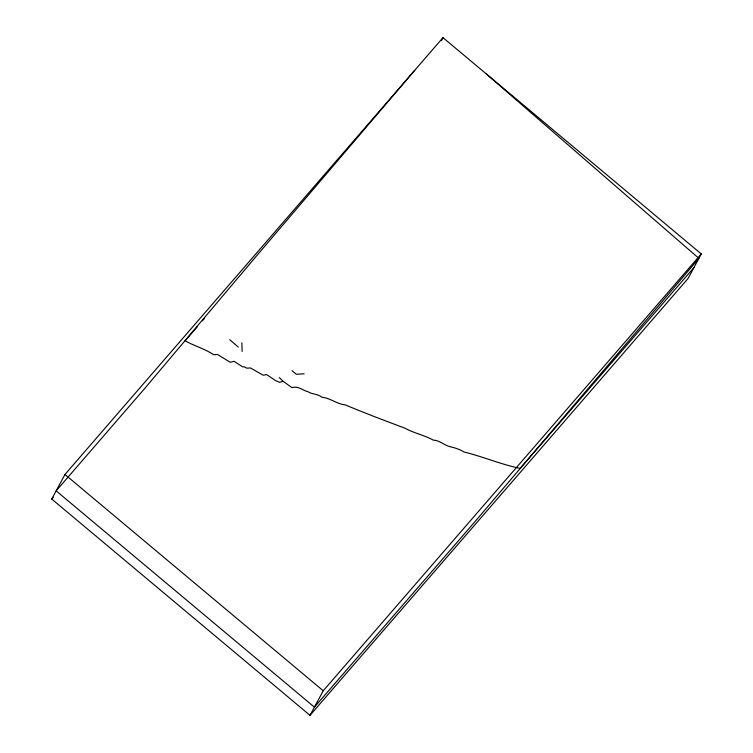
<?xml version="1.0" encoding="UTF-8"?>
<svg xmlns="http://www.w3.org/2000/svg" width="753" height="753" viewBox="0 0 753 753"><rect width="100%" height="100%" fill="white"/><g stroke="black" fill="none" stroke-linecap="round" stroke-linejoin="round"><path stroke-width="1.13" d="M51.731 499.051L64.956 474.484L442.99 37.65L701.269 253.949L688.044 278.516L310.01 715.35L51.731 499.051L53.265 497.281M441.333 40.718L442.99 37.65M310.01 715.35L323.244 690.783L701.269 253.949M414.724 70.311L255.267 257.385L144.454 388.793L56.136 490.862L314.425 707.161L476.941 519.344L698.897 258.364L486.033 73.7M197.512 326.463L185.116 340.789C194.5 346.051 204.76 348.771 213.739 354.767L217.372 354.399L230.277 362.278L234.098 361.336L242.57 366.833L244.245 366.843L246.645 368.151L250.429 367.953L263.108 375.173L266.75 374.646L275.466 380.557L279.579 382.298L283.109 381.282L291.957 387.635C298.188 385.668 302.499 390.374 307.873 391.673C312.231 394.581 317.728 393.668 321.879 397.236C330.275 398.026 336.977 404.116 345.307 404.879C365.139 413.256 385.15 420.729 405.18 428.297C414.282 433.295 424.203 435.121 433.257 440.11C439.592 440.326 443.997 445.051 449.87 446.661C454.756 447.781 459.603 449.174 464.008 451.979C482.974 456.647 500.98 464.375 520.125 468.432L693.918 267.597M202.435 320.778L204.562 318.321M304.127 373.817L296.324 374.26L292.023 370.655M229.731 339.678L238.268 347.02M64.956 474.484L323.244 690.783M279.344 377.63L283.448 381.602M241.882 342.794L242.127 351.453"/></g></svg>
